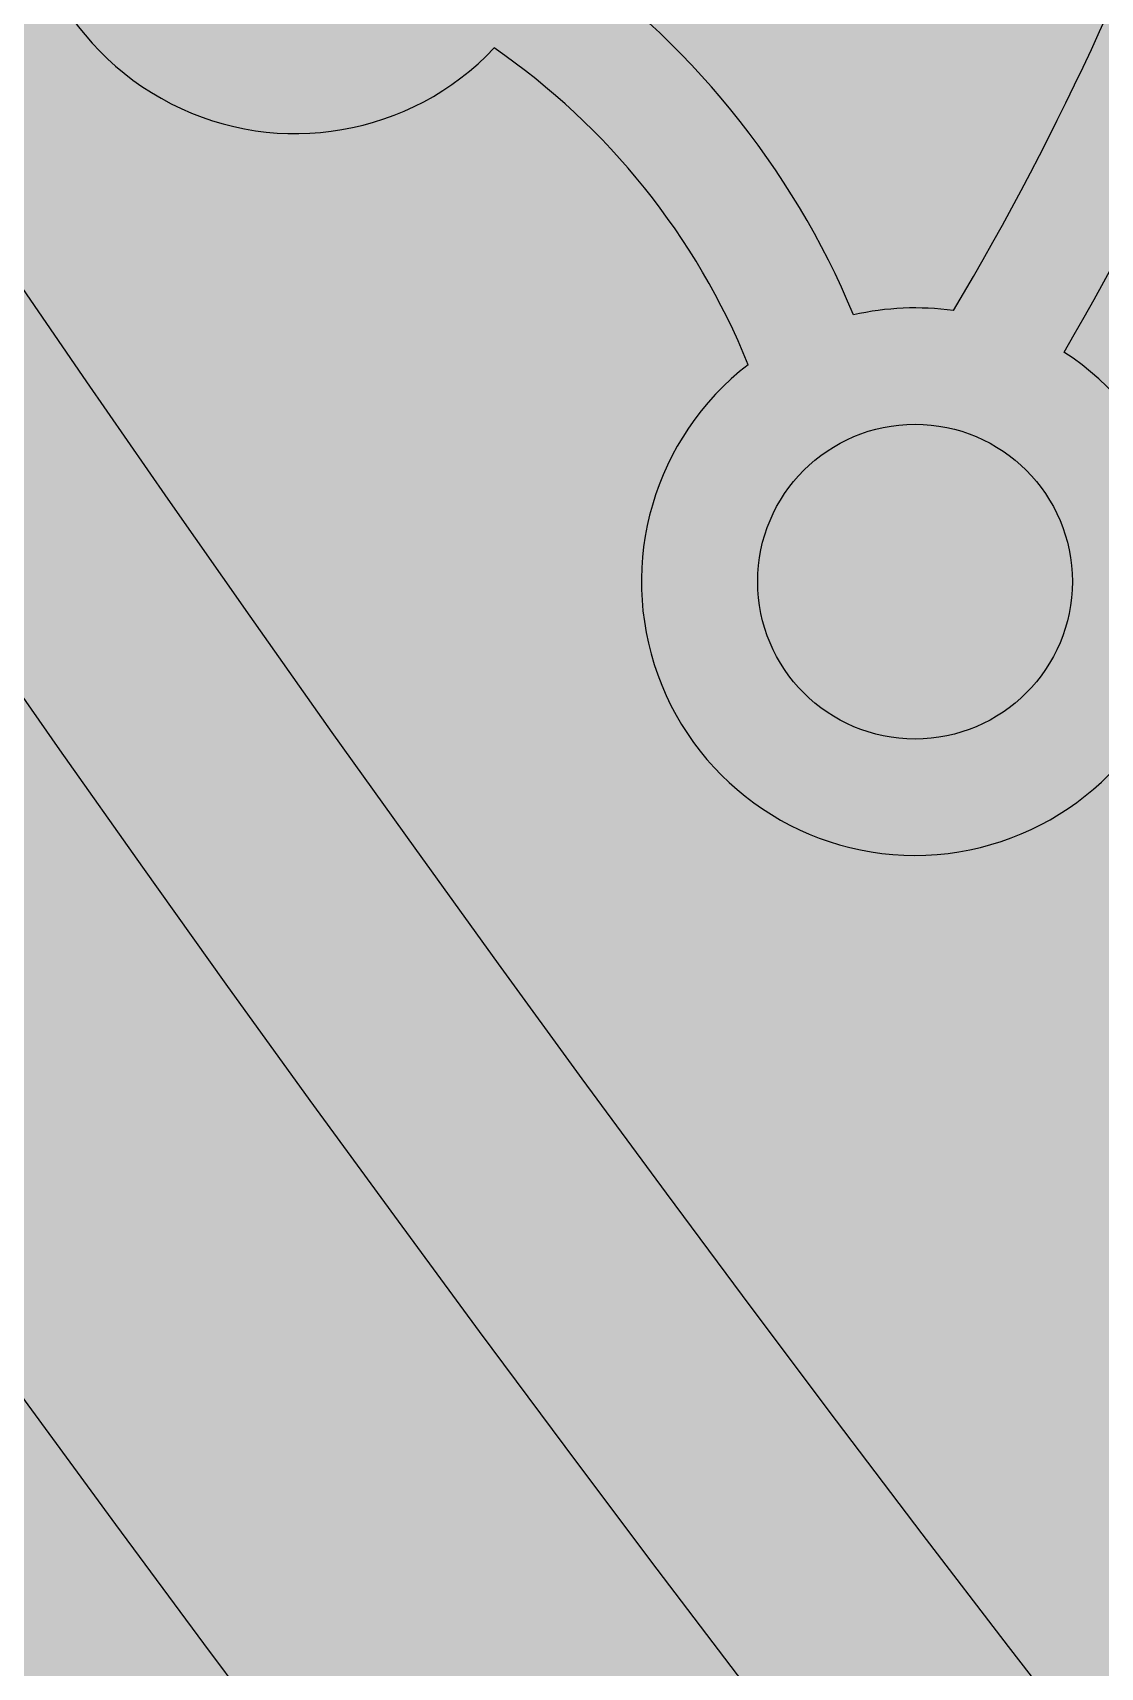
# Model space of a CAD drawing. Header units: centimetres. Extents: x -25730 to 141948, y -56453 to 27066.
# Drawn here: x 11680 to 13516, y -25103 to -22293 of the extents above; entities that cross this region are included whole.
import ezdxf

# ---------------------------------------------------------------- set-up
doc = ezdxf.new("R2010")
doc.units = ezdxf.units.CM
doc.layers.add('Pemukiman', color=250, linetype='Continuous', transparency=0.8)
doc.layers.add('Rel Kereta', color=230, linetype='Continuous', transparency=0.8)

msp = doc.modelspace()

# ---------------------------------------------------------------- hatches: boundary and pattern name
at = {"layer": 'Pemukiman', "true_color": 0x58ba48}
h = msp.add_hatch(color=85, dxfattribs=at)
h.dxf.hatch_style = 1
h.paths.add_polyline_path([(11035.3, -20534.1), (10513.9, -20497.3, -0.087899), (10164.7, -20411.2, 0.029146), (13557.8, -25322.5), (14485.6, -20777.3), (14138.8, -20752.9, -0.107027), (13453.7, -22841.8, -3.145978), (12910.8, -22863.6, 0.146272), (12474, -22319.2, -0.74883), (11669.8, -21908.5, -0.247032)])
h.paths.add_polyline_path([(11752.1, -21718.6, -0.859437), (12577.5, -22147.8, -0.146473), (13091.8, -22778.1, -0.092114), (13263.6, -22770.7, 0.108452), (13939.3, -20738.8), (11234.8, -20548.2, 0.237012)], flags=17)
at = {"layer": 'Pemukiman', "true_color": 0xfeeab9}
h = msp.add_hatch(color=254, dxfattribs=at)
h.dxf.hatch_style = 1
h.paths.add_polyline_path([(11234.8, -20548.2), (11035.3, -20534.1, 0.247032), (11669.8, -21908.5, 0.74883), (12474, -22319.2, -0.146272), (12910.8, -22863.6, 3.145978), (13453.7, -22841.8, 0.107027), (14138.8, -20752.9), (13939.3, -20738.8, -0.108452), (13263.6, -22770.7, 0.092114), (13091.8, -22778.1, 0.146473), (12577.5, -22147.8, 0.859437), (11752.1, -21718.6, -0.237012)])
h.paths.add_polyline_path([(12402.8, -21995.9, -1), (11861.6, -21995.9, -1)], flags=16)
h.paths.add_polyline_path([(13468.2, -23236.5, -1), (12927, -23236.5, -1)], flags=16)
at = {"layer": 'Pemukiman'}
h = msp.add_hatch(color=140, dxfattribs=at)
h.dxf.hatch_style = 1
h.paths.add_polyline_path([(12927, -23236.5, 1), (13468.2, -23236.5, 1)])
h.paths.add_polyline_path([(12402.8, -21995.9, 1), (11861.6, -21995.9, 1)])
at = {"layer": 'Rel Kereta', "true_color": 0x928178, "transparency": 33554687}
h = msp.add_hatch(color=252, dxfattribs=at)
h.dxf.hatch_style = 1
h.paths.add_polyline_path([(63159.1, -45722.5), (85288.6, -42435.9), (85312.3, -42028.2), (63089.3, -45328.8, -0.317213), (8462.8, -19687), (189.1, 938.1), (-222, 969.5), (-254.4, 969.9), (8101.8, -19860.9, 0.317358)])
at = {"layer": 'Rel Kereta', "true_color": 0x606161, "transparency": 33554687}
h = msp.add_hatch(color=251, dxfattribs=at)
h.dxf.hatch_style = 1
h.paths.add_polyline_path([(85312.3, -42028.2), (85382.1, -40826.6), (62965.8, -44640.1, -0.309326), (9822.7, -20618.3), (9122.4, -19451.7), (978, 850.8), (797.3, 891.7), (189.1, 938.1), (8462.8, -19687, 0.317213), (63089.3, -45328.8)])
at = {"layer": 'Rel Kereta', "true_color": 0x928178, "transparency": 33554687}
h = msp.add_hatch(color=252, dxfattribs=at)
h.dxf.hatch_style = 1
h.paths.add_polyline_path([(1957, 629.4), (978, 850.8), (9122.4, -19451.7), (9822.7, -20618.3, 0.309326), (62965.8, -44640.1), (85382.1, -40826.6), (85405.9, -40417), (62897.3, -44246.2, -0.271381), (14307.6, -26260.1, -0.254556), (14227.9, -26163.3, -0.367917), (14025.9, -25913.1, -0.032827), (10164.7, -20411.2, -0.154532), (9698.5, -19999.2), (9403.9, -19269.2)])

# ---------------------------------------------------------------- linework, layer by layer
at = {"layer": 'Pemukiman'}
msp.add_circle((13197.6, -23236.5), 270.6, dxfattribs=at)
for centre, radius, start, end in [((8972.8, -20215.4), 4994, 329.2248, 354.0597), ((8972.8, -20215.4), 5194, 329.6238, 354.0597), ((12132.2, -21995.9), 470.5, 169.2935, 316.6014), ((11781.9, -23321.9), 1418.3, 22.5472, 55.8793), ((11781.9, -23321.9), 1218.4, 22.0983, 55.3853), ((13197.6, -23236.5), 470.5, 81.9474, 102.9991), ((13197.6, -23236.5), 470.5, 127.5626, 57.0278)]:
    msp.add_arc(centre, radius, start, end, dxfattribs=at)
at = {"layer": 'Rel Kereta', "color": 18, "true_color": 0x000000}
for centre, radius, start, end in [((53951.2, 6211.9), 52344.5, 209.65505, 280.05395), ((53951.2, 6211.8), 52744.2, 209.62508, 280.05398), ((53951.2, 6211.9), 51245, 211.29956, 280.05395), ((53951.2, 6211.9), 51644.8, 211.29956, 280.05395)]:
    msp.add_arc(centre, radius, start, end, dxfattribs=at)

doc.saveas('drawing.dxf')
